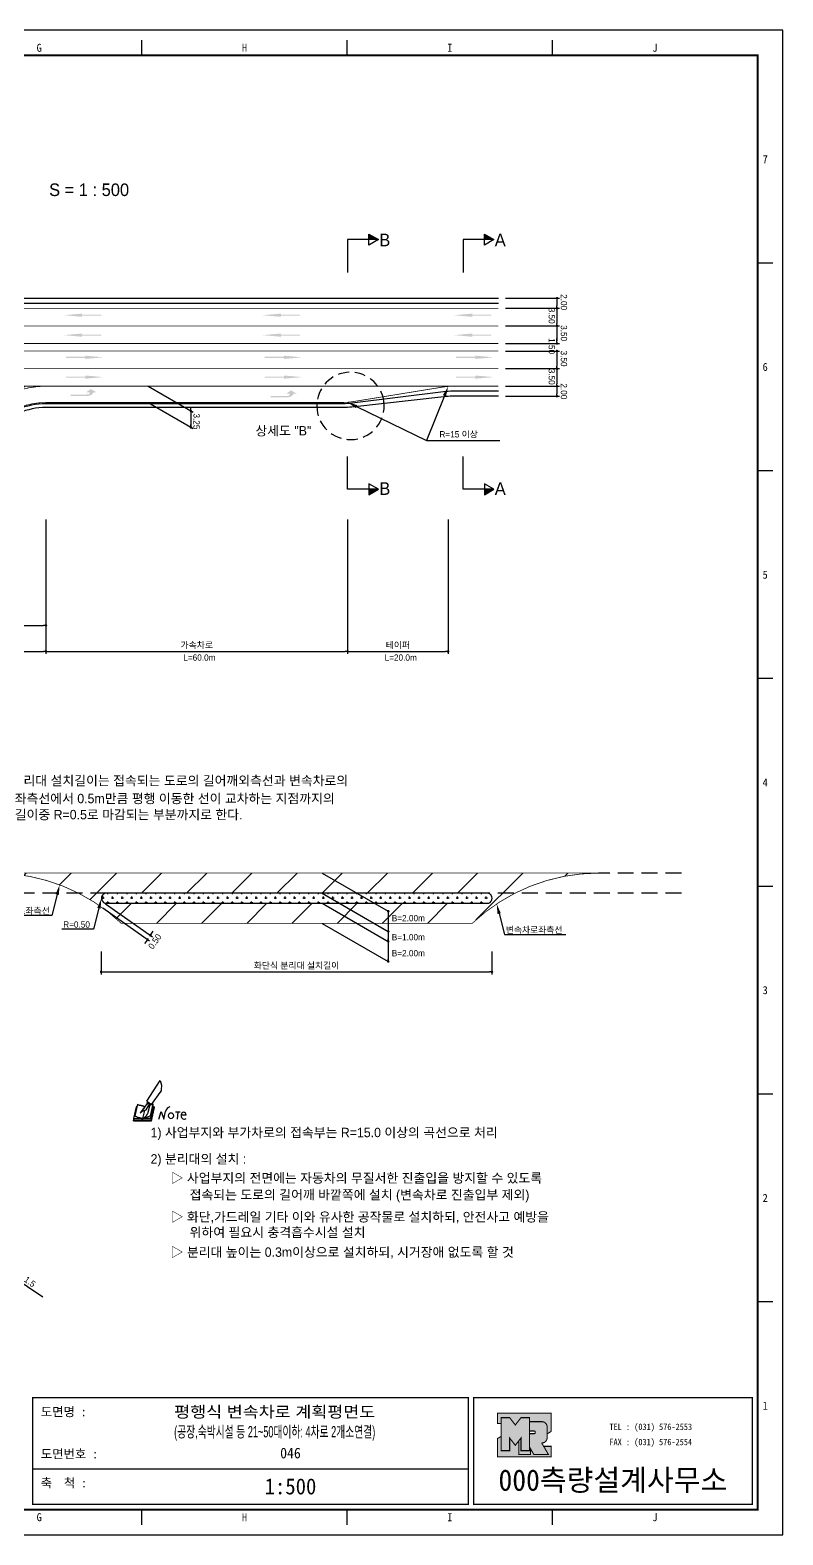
# Model space of a CAD drawing. Header units: millimetres. Extents: x 501 to 924, y 3 to 302.
# Drawn here: x 774.7 to 924.4, y 2.6 to 302 of the extents above; entities that cross this region are included whole.
import ezdxf
from ezdxf.enums import TextEntityAlignment as Align

# ---------------------------------------------------------------- set-up
doc = ezdxf.new("R2010")
doc.units = ezdxf.units.MM
doc.linetypes.add('HIDDEN', pattern=[9.525, 6.35, -3.175])
for name, color, linetype in [('CC-GSTR-0004', 4, 'Continuous'), ('CM-LANE-0030', 30, 'Continuous'), ('CZ-DIMT-0002', 7, 'Continuous'), ('CZ-LIN1-0007', 7, 'Continuous'), ('CZ-LIN2-0003', 3, 'Continuous'), ('CZ-LINE-0001', 7, 'Continuous'), ('CZ-TEXT-BOX0', 7, 'Continuous'), ('TITLE', 7, 'Continuous')]:
    doc.layers.add(name, color=color, linetype=linetype)
doc.styles.add('돋움', font='')
doc.styles.add('돋음체', font='')
doc.styles.get('돋움').set_extended_font_data('Dotum')
doc.styles.get('돋음체').set_extended_font_data('DotumChe')

# ---------------------------------------------------------------- blocks, each defined once
blk = doc.blocks.new('note')
for p, q in [((0.85, 3.5), (3.53, 7.57)), ((3.53, 7.57), (3.8, 6.64)), ((3.8, 6.64), (3.69, 5.72)), ((1, 3.1), (0.75, 2.77)), ((0.85, 3.5), (1.8, 2.79)), ((1, 3.4), (0.85, 3.21)), ((0.85, 3.21), (1.52, 2.71)), ((1.8, 2.79), (3.74, 5.46)), ((3.69, 5.72), (3.74, 5.46)), ((-1.24, 2.36), (-1.77, 0)), ((-1.77, 0), (1.77, 0)), ((-1.77, 0), (-1.77, -0.3)), ((-1.53, 0.52), (-1.55, 0.54)), ((-1.01, 2.9), (-1.53, 0.52)), ((-1.48, 0.48), (-1.53, 0.52)), ((-1.43, 0.44), (-1.48, 0.48)), ((-1.38, 0.41), (-1.43, 0.44)), ((-1.33, 0.4), (-1.38, 0.41)), ((-1.27, 0.37), (-1.33, 0.4)), ((-1.22, 0.35), (-1.27, 0.37)), ((-1.13, 2.36), (-1.24, 2.36)), ((-1.17, 0.33), (-1.22, 0.35)), ((-1.12, 0.32), (-1.17, 0.33)), ((-1.02, 0.25), (-1.12, 0.32)), ((-0.97, 0.22), (-1.02, 0.25)), ((-1, 2.9), (-1.01, 2.9)), ((-0.98, 2.85), (-1, 2.9)), ((-0.95, 2.8), (-0.98, 2.85)), ((-0.93, 0.21), (-0.97, 0.22)), ((-0.9, 2.75), (-0.95, 2.8)), ((-0.88, 0.19), (-0.93, 0.21)), ((-0.85, 2.72), (-0.9, 2.75)), ((-0.8, 0.18), (-0.88, 0.19)), ((-0.79, 2.69), (-0.85, 2.72)), ((-0.75, 0.17), (-0.8, 0.18)), ((-0.74, 2.68), (-0.79, 2.69)), ((-0.7, 0.16), (-0.75, 0.17)), ((-0.69, 2.65), (-0.74, 2.68)), ((-0.64, 0.15), (-0.7, 0.16)), ((-0.64, 2.65), (-0.69, 2.65)), ((-0.59, 2.63), (-0.64, 2.65)), ((-0.58, 0.14), (-0.64, 0.15)), ((-0.54, 2.62), (-0.59, 2.63)), ((-0.53, 0.13), (-0.58, 0.14)), ((-0.48, 2.61), (-0.54, 2.62)), ((-0.48, 0.12), (-0.53, 0.13)), ((-0.43, 2.61), (-0.48, 2.61)), ((-0.43, 0.11), (-0.48, 0.12)), ((0.75, 2.77), (-0.46, 1.16)), ((0.37, 2.24), (-0.46, 1.16)), ((-0.46, 1.16), (-0.08, 1.47)), ((-0.38, 2.59), (-0.43, 2.61)), ((-0.38, 0.08), (-0.43, 0.11)), ((-0.33, 2.59), (-0.38, 2.59)), ((-0.29, 0.06), (-0.38, 0.08)), ((-0.27, 2.58), (-0.33, 2.59)), ((-0.23, 0.05), (-0.29, 0.06)), ((-0.22, 2.57), (-0.27, 2.58)), ((-0.16, 0.04), (-0.23, 0.05)), ((-0.17, 2.56), (-0.22, 2.57)), ((-0.12, 2.55), (-0.17, 2.56)), ((-0.11, 0.03), (-0.16, 0.04)), ((-0.07, 2.53), (-0.12, 2.55)), ((-0.04, 0.02), (-0.11, 0.03)), ((-0.08, 1.47), (0.72, 1.75)), ((-0.01, 2.51), (-0.07, 2.53)), ((-0.05, -0.3), (-0.05, 0)), ((0, 0), (-0.04, 0.02)), ((0.04, 2.5), (-0.01, 2.51)), ((0.37, 1.63), (0, 0)), ((0, 0), (1.6, 0.53)), ((0, 0), (1.65, 0.18)), ((0, 0.01), (0.06, 0.04)), ((0, -0.3), (0, 0)), ((0.09, 2.48), (0.04, 2.5)), ((0.05, -0.3), (0.05, 0)), ((0.06, 0.04), (0.11, 0.07)), ((0.14, 2.48), (0.09, 2.48)), ((0.11, 0.07), (0.16, 0.09)), ((0.2, 2.47), (0.14, 2.48)), ((0.16, 0.09), (0.21, 0.12)), ((0.26, 2.43), (0.18, 2.46)), ((0.21, 0.12), (0.27, 0.14)), ((0.34, 2.4), (0.26, 2.43)), ((0.27, 0.14), (0.36, 0.19)), ((0.45, 2.37), (0.34, 2.4)), ((0.36, 0.19), (0.41, 0.22)), ((0.41, 0.22), (0.46, 0.27)), ((0.46, 0.27), (0.51, 0.3)), ((0.51, 0.3), (0.56, 0.34)), ((0.56, 0.34), (0.6, 0.4)), ((0.6, 0.4), (0.64, 0.45)), ((0.64, 0.45), (0.67, 0.51)), ((0.67, 0.51), (0.74, 0.58)), ((0.72, 1.75), (1.16, 2.53)), ((0.74, 0.58), (0.79, 0.63)), ((0.79, 0.63), (0.83, 0.68)), ((0.83, 0.68), (0.86, 0.73)), ((0.86, 0.73), (0.89, 0.79)), ((0.89, 0.84), (0.92, 0.89)), ((0.89, 0.79), (0.89, 0.84)), ((0.92, 0.89), (0.96, 0.95)), ((0.96, 0.95), (1.01, 0.97)), ((1.47, 2.74), (1.01, 0.97)), ((1.16, 2.53), (1.37, 2.82)), ((2.13, 2.84), (1.44, 2.63)), ((1.52, 2.71), (1.66, 2.9)), ((1.6, 0.53), (2.13, 2.84)), ((1.65, 0.18), (2.19, 2.48)), ((1.77, 0), (2.3, 2.36)), ((1.77, -0.3), (2.3, 2.07)), ((1.77, -0.38), (2.3, 1.99)), ((1.77, -0.44), (2.3, 1.93)), ((1.77, 0), (1.77, -0.3)), ((2.19, 2.48), (2.04, 2.47)), ((2.3, 2.36), (2.16, 2.36)), ((2.3, 2.36), (2.3, 2.07)), ((3.21, -0.08), (3.68, 1.4)), ((3.68, 1.4), (4.26, -0.14)), ((4.26, -0.14), (4.56, 1.44)), ((6.55, 1.34), (7.46, 1.34)), ((7.01, 1.34), (6.87, -0.11)), ((7.71, 0.77), (7.71, 0.55)), ((7.71, 0.77), (8.67, 0.77)), ((-1.77, -0.3), (1.77, -0.3)), ((-1.77, -0.43), (-1.77, -0.3)), ((-1.77, -0.37), (1.77, -0.37)), ((-1.77, -0.43), (1.77, -0.43))]:
    blk.add_line(p, q)
for centre, major_axis, start_param, end_param in [((0.4, 2.31), (0.0702, 0.0702), 3.283946, 6.425539), ((5.68, 1.23), (-0.806, 0.806), -0.591174, 0.597824), ((5.66, 0.58), (-0.378, 0.378), 3.926991, 10.210176), ((8.3, 0.49), (0.422, 0.422), 2.265602, 4.634911), ((8.19, 0.77), (-0.342, 0.342), 3.926991, 7.068583)]:
    blk.add_ellipse(centre, major_axis=major_axis, ratio=1, start_param=start_param, end_param=end_param)
blk = doc.blocks.new('_Dot')
at = {"color": 0, "linetype": 'ByBlock', "lineweight": -2}
blk.add_line((-0.5, 0), (-1, 0), dxfattribs=at)
at = {"color": 0, "linetype": 'ByBlock', "const_width": 0.5}
blk.add_lwpolyline([(-0.25, 0, 1), (0.25, 0, 1)], format="xyb", close=True, dxfattribs=at)

msp = doc.modelspace()

# ---------------------------------------------------------------- hatches: boundary and pattern name
at = {"layer": 'CM-LANE-0030'}
h = msp.add_hatch(dxfattribs=at)
h.set_pattern_fill('ANSI31', color=256, style=0)
h.set_pattern_definition([(45, (-977.9516, 15.16), (-2.245064, 2.245064), [])])
h.paths.add_polyline_path([(765.27, 226.14, -0.191871), (777.82, 231.14), (617.82, 231.14, -0.191871), (630.37, 226.14)])
h = msp.add_hatch(dxfattribs=at)
h.set_pattern_fill('ANSI31', color=256, scale=2, style=0)
h.set_pattern_definition([(45, (-512.1754, 590.378), (-4.490128, 4.490128), [])])
h.paths.add_polyline_path([(862.61, 124.27, -0.191871), (887.71, 134.27), (767.71, 134.27, -0.191871), (792.81, 124.27)])
h.paths.add_polyline_path([(789.53, 128.27, 0.002096), (789.28, 128.45, -0.732581), (789.85, 130.27), (865.58, 130.27, -0.732581), (866.15, 128.45, 0.002096), (865.9, 128.27)], flags=16)
at = {"layer": 'CZ-LIN1-0007'}
for points in [[(785.01, 245.58), (785.01, 245.37), (788.83, 245.37), (788.83, 245.15), (785.01, 245.15), (785.01, 244.94), (781.36, 245.26)], [(824.54, 245.58), (824.54, 245.37), (828.36, 245.37), (828.36, 245.15), (824.54, 245.15), (824.54, 244.94), (820.89, 245.26)], [(862.6, 245.58), (862.6, 245.37), (866.43, 245.37), (866.43, 245.15), (862.6, 245.15), (862.6, 244.94), (858.95, 245.26)], [(785.01, 241.62), (785.01, 241.41), (788.83, 241.41), (788.83, 241.2), (785.01, 241.2), (785.01, 240.98), (781.36, 241.3)], [(824.54, 241.62), (824.54, 241.41), (828.36, 241.41), (828.36, 241.2), (824.54, 241.2), (824.54, 240.98), (820.89, 241.3)], [(862.6, 241.62), (862.6, 241.41), (866.43, 241.41), (866.43, 241.2), (862.6, 241.2), (862.6, 240.98), (858.95, 241.3)], [(785.62, 237.21), (785.62, 236.99), (781.79, 236.99), (781.79, 236.78), (785.62, 236.78), (785.62, 236.56), (789.27, 236.88)], [(825.15, 237.21), (825.15, 236.99), (821.32, 236.99), (821.32, 236.78), (825.15, 236.78), (825.15, 236.56), (828.8, 236.88)], [(863.21, 237.21), (863.21, 236.99), (859.39, 236.99), (859.39, 236.78), (863.21, 236.78), (863.21, 236.56), (866.86, 236.88)], [(785.62, 233.27), (785.62, 233.06), (781.79, 233.06), (781.79, 232.84), (785.62, 232.84), (785.62, 232.63), (789.27, 232.95)], [(786.26, 229.22, 0.267976), (787.29, 229.91), (787.92, 229.91), (786.75, 230.56), (785.81, 229.92), (786.5, 229.91, -0.504994), (786.19, 229.49), (782.73, 229.47), (782.73, 229.2)], [(825.15, 233.27), (825.15, 233.06), (821.32, 233.06), (821.32, 232.84), (825.15, 232.84), (825.15, 232.63), (828.8, 232.95)], [(863.21, 233.27), (863.21, 233.06), (859.39, 233.06), (859.39, 232.84), (863.21, 232.84), (863.21, 232.63), (866.86, 232.95)], [(826.08, 228.95, 0.267976), (827.11, 229.64), (827.74, 229.64), (826.57, 230.3), (825.62, 229.65), (826.31, 229.64, -0.504994), (826.01, 229.22), (822.54, 229.2), (822.54, 228.93)]]:
    msp.add_hatch(color=256, dxfattribs=at).paths.add_polyline_path(points)
at = {"layer": 'CZ-LIN2-0003'}
h = msp.add_hatch(dxfattribs=at)
h.set_pattern_fill('CROSS', color=256, scale=0.15, style=0)
h.set_pattern_definition([(0, (-512.1754, 590.3778), (0.9525, 0.9525), [0.47625, -1.42875]), (90, (-511.9373, 590.1396), (-0.9525, 0.9525), [0.47625, -1.42875])])
h.paths.add_polyline_path([(789.85, 130.27, 0.732581), (789.28, 128.45, -0.002096), (789.53, 128.27), (865.9, 128.27, -0.002096), (866.15, 128.45, 0.732581), (865.58, 130.27)])
at = {"layer": 'CZ-LINE-0001'}
for points in [[(842.06, 261.41), (842.06, 260.31), (843.97, 260.31)], [(865.02, 261.41), (865.02, 260.31), (866.93, 260.31)], [(843.97, 210.64), (842.06, 210.64), (842.06, 209.54)], [(866.93, 210.64), (865.02, 210.64), (865.02, 209.54)]]:
    msp.add_hatch(color=256, dxfattribs=at).paths.add_polyline_path(points)
at = {"layer": 'TITLE', "ltscale": 150}
h = msp.add_hatch(color=8, dxfattribs=at)
edge = h.paths.add_edge_path()
edge.add_line((878.32, 26.84), (867.65, 26.84))
edge.add_line((867.65, 26.84), (867.65, 24.76))
edge.add_line((867.65, 24.76), (868.36, 24.76))
edge.add_line((868.36, 24.76), (868.36, 25.93))
edge.add_line((868.36, 25.93), (870.05, 25.93))
edge.add_line((870.05, 25.93), (871.18, 24.48))
edge.add_line((871.18, 24.48), (872.31, 25.93))
edge.add_line((872.31, 25.93), (874, 25.93))
edge.add_line((874, 25.93), (874, 25.14))
edge.add_line((874, 25.14), (876.44, 25.14))
edge.add_arc((876.44, 24.07), 1.07, 0, 90, ccw=False)
edge.add_line((877.51, 24.07), (877.51, 22.7))
edge.add_line((877.51, 22.7), (878.32, 23.21))
edge.add_line((878.32, 23.21), (878.32, 26.84))
h.paths.add_polyline_path([(871.87, 21.32), (871.18, 20.43), (870.05, 21.89), (870.05, 19.37), (868.36, 19.37), (868.36, 22.22), (867.65, 21.78), (867.65, 18.15), (878.32, 18.15), (878.32, 20.23), (876.82, 20.23), (877.78, 18.58), (874.88, 18.58), (874.18, 19.79), (874.18, 18.58), (871.87, 18.58)])
msp.add_hatch(color=5, dxfattribs=at).paths.add_polyline_path([(874, 25.93), (872.31, 25.93), (871.18, 24.48), (870.05, 25.93), (868.36, 25.93), (868.36, 19.37), (870.05, 19.37), (870.05, 21.89), (871.18, 20.43), (872.31, 21.89), (872.31, 19.37), (874, 19.37)])
h = msp.add_hatch(color=161, dxfattribs=at)
edge = h.paths.add_edge_path()
edge.add_arc((876.44, 24.07), 1.07, 360, 450)
edge.add_line((876.44, 25.14), (874, 25.14))
edge.add_line((874, 25.14), (874, 23.28))
edge.add_line((874, 23.28), (875, 23.28))
edge.add_arc((875, 23.17), 0.113, 0, 90, ccw=False)
edge.add_line((875.11, 23.17), (875.11, 22.86))
edge.add_arc((875, 22.86), 0.113, 270, 360, ccw=False)
edge.add_line((875, 22.75), (874, 22.75))
edge.add_line((874, 22.75), (874, 19.37))
edge.add_line((874, 19.37), (872.31, 19.37))
edge.add_line((872.31, 19.37), (872.31, 21.89))
edge.add_line((872.31, 21.89), (871.87, 21.32))
edge.add_line((871.87, 21.32), (871.87, 18.58))
edge.add_line((871.87, 18.58), (874.18, 18.58))
edge.add_line((874.18, 18.58), (874.18, 19.79))
edge.add_line((874.18, 19.79), (874.88, 18.58))
edge.add_line((874.88, 18.58), (877.78, 18.58))
edge.add_line((877.78, 18.58), (876.44, 20.89))
edge.add_arc((876.44, 21.96), 1.07, 270, 360)
edge.add_line((877.51, 21.96), (877.51, 24.07))

# ---------------------------------------------------------------- linework, layer by layer
at = {"color": 0, "linetype": 'ByBlock', "lineweight": -2}
for p, q in [((879.47, 248.39), (879.47, 248.14)), ((879.47, 246.89), (879.47, 247.14)), ((879.47, 246.39), (879.47, 246.14)), ((879.47, 243.39), (879.47, 243.64)), ((879.47, 242.89), (879.47, 242.64)), ((879.47, 239.89), (879.47, 240.14)), ((879.47, 239.89), (879.47, 240.14)), ((879.47, 237.89), (879.47, 237.64)), ((879.47, 237.89), (879.47, 237.64)), ((879.47, 234.89), (879.47, 235.14)), ((879.47, 234.39), (879.47, 234.14)), ((879.47, 231.39), (879.47, 231.64)), ((879.47, 230.89), (879.47, 230.64)), ((879.47, 229.39), (879.47, 229.64)), ((806.62, 226.49), (806.62, 226.74)), ((806.62, 225.99), (806.62, 225.74)), ((806.62, 223.24), (806.62, 223.49)), ((845.91, 126.42), (845.91, 126.17)), ((797.88, 120.88), (797.73, 120.68)), ((798.74, 122.11), (798.88, 122.31)), ((845.91, 122.42), (845.91, 122.17)), ((845.91, 120.92), (845.91, 121.17)), ((845.91, 116.92), (845.91, 117.17))]:
    msp.add_line(p, q, dxfattribs=at)
at = {"color": 0, "linetype": 'ByBlock', "const_width": 0.25}
for points in [[(879.47, 248.52, 1), (879.47, 248.77, 1)], [(879.47, 246.52, 1), (879.47, 246.77, 1)], [(879.47, 246.77, 1), (879.47, 246.52, 1)], [(879.47, 243.02, 1), (879.47, 243.27, 1)], [(879.47, 243.27, 1), (879.47, 243.02, 1)], [(879.47, 239.77, 1), (879.47, 239.52, 1)], [(879.47, 239.77, 1), (879.47, 239.52, 1)], [(879.47, 238.02, 1), (879.47, 238.27, 1)], [(879.47, 238.02, 1), (879.47, 238.27, 1)], [(879.47, 234.52, 1), (879.47, 234.77, 1)], [(879.47, 234.77, 1), (879.47, 234.52, 1)], [(879.47, 231.27, 1), (879.47, 231.02, 1)], [(879.47, 231.02, 1), (879.47, 231.27, 1)], [(879.47, 229.27, 1), (879.47, 229.02, 1)], [(806.62, 226.36, 1), (806.62, 226.11, 1)], [(806.62, 226.11, 1), (806.62, 226.36, 1)], [(806.62, 223.11, 1), (806.62, 222.86, 1)], [(845.91, 126.55, 1), (845.91, 126.8, 1)], [(845.91, 122.55, 1), (845.91, 122.8, 1)], [(797.95, 120.98, 1), (798.09, 121.19, 1)], [(798.67, 122.01, 1), (798.52, 121.8, 1)], [(845.91, 120.8, 1), (845.91, 120.55, 1)], [(845.91, 116.8, 1), (845.91, 116.55, 1)]]:
    msp.add_lwpolyline(points, format="xyb", close=True, dxfattribs=at)
at = {"layer": 'CC-GSTR-0004'}
for p, q in [((567.82, 248.64), (867.82, 248.64)), ((567.82, 247.64), (867.82, 247.64))]:
    msp.add_line(p, q, dxfattribs=at)
for points in [[(867.82, 230.14), (858.76, 230.14, 0.031099), (856.9, 230.03), (856.9, 230.03), (838.75, 227.76), (838.75, 227.76, -0.031099), (836.89, 227.64), (777.82, 227.64, 0.414214), (763.07, 212.89)], [(867.82, 229.14), (858.67, 229.14), (858.67, 229.14, 0.028015), (856.99, 229.05), (856.99, 229.05), (838.66, 226.99, -0.028015), (836.98, 226.89), (836.98, 226.89), (777.82, 226.89, 0.414214), (763.82, 212.89)]]:
    msp.add_lwpolyline(points, format="xyb", dxfattribs=at)
at = {"layer": 'CM-LANE-0030', "const_width": 0.15}
for points in [[(567.82, 239.64), (867.82, 239.64)], [(567.82, 238.14), (867.82, 238.14)]]:
    msp.add_lwpolyline(points, dxfattribs=at)
for points in [[(630.37, 226.14, 0.191871), (617.82, 231.14), (777.82, 231.14, 0.191871), (765.27, 226.14)], [(767.71, 134.27), (887.71, 134.27, 0.191871), (862.61, 124.27), (792.81, 124.27, 0.191871)]]:
    msp.add_lwpolyline(points, format="xyb", close=True, dxfattribs=at)
at = {"layer": 'CZ-LIN1-0007', "const_width": 0.15}
for points in [[(567.82, 246.64), (867.82, 246.64)], [(777.82, 231.14), (818.43, 231.14)]]:
    msp.add_lwpolyline(points, dxfattribs=at)
at = {"layer": 'CZ-LIN1-0007', "linetype": 'HIDDEN', "const_width": 0.15}
for points in [[(567.82, 243.14), (867.82, 243.14)], [(567.82, 234.64), (867.82, 234.64)], [(859.04, 231.14), (818.43, 231.14)]]:
    msp.add_lwpolyline(points, dxfattribs=at)
at = {"layer": 'CZ-LIN1-0007', "const_width": 0.15}
msp.add_lwpolyline([(867.82, 231.14), (859.04, 231.14, 0.040295), (856.63, 230.95), (856.63, 230.95), (839.02, 228.09), (839.02, 228.09, -0.040295), (836.61, 227.89), (836.61, 227.89), (777.82, 227.89, 0.414214), (762.82, 212.89)], format="xyb", dxfattribs=at)
at = {"layer": 'CZ-LIN2-0003'}
msp.add_line((764.98, 58.13), (777.18, 49.99), dxfattribs=at)
msp.add_lwpolyline([(865.9, 128.27, -0.002096), (866.15, 128.45, 0.732581), (865.58, 130.27), (789.85, 130.27, 0.732581), (789.28, 128.45, -0.002096), (789.53, 128.27)], format="xyb", close=True, dxfattribs=at)
at = {"layer": 'CZ-LINE-0001'}
for p, q in [((842.06, 259.21), (842.06, 261.41)), ((842.06, 261.41), (843.97, 260.31)), ((865.02, 259.21), (865.02, 261.41)), ((865.02, 261.41), (866.93, 260.31)), ((843.97, 260.31), (837.82, 260.31)), ((837.82, 260.31), (837.82, 253.77)), ((843.97, 260.31), (842.06, 259.21)), ((866.93, 260.31), (860.78, 260.31)), ((860.78, 260.31), (860.78, 253.77)), ((866.93, 260.31), (865.02, 259.21)), ((869.25, 248.64), (879.97, 248.64)), ((869.25, 246.64), (879.97, 246.64)), ((869.25, 246.64), (879.97, 246.64)), ((879.47, 248.14), (879.47, 247.14)), ((879.47, 246.14), (879.47, 243.64)), ((869.25, 243.14), (879.97, 243.14)), ((869.25, 243.14), (879.97, 243.14)), ((879.47, 242.64), (879.47, 240.14)), ((869.25, 239.64), (879.97, 239.64)), ((869.25, 239.64), (879.97, 239.64)), ((879.47, 240.14), (879.47, 240.64)), ((869.25, 238.14), (879.97, 238.14)), ((869.25, 238.14), (879.97, 238.14)), ((879.47, 237.64), (879.47, 237.14)), ((879.47, 237.64), (879.47, 235.14)), ((869.25, 234.64), (879.97, 234.64)), ((869.25, 234.64), (879.97, 234.64)), ((879.47, 234.14), (879.47, 231.64)), ((798.13, 231.14), (807.12, 225.95)), ((869.25, 231.14), (879.97, 231.14)), ((869.25, 231.14), (879.97, 231.14)), ((879.47, 230.64), (879.47, 229.64)), ((798.13, 227.89), (807.12, 222.7)), ((869.25, 229.14), (879.97, 229.14)), ((806.62, 225.74), (806.62, 222.73)), ((853.49, 220.32), (868.12, 220.32)), ((837.82, 210.64), (837.82, 217.18)), ((860.78, 210.64), (860.78, 217.18)), ((843.97, 210.64), (837.82, 210.64)), ((843.97, 210.64), (842.06, 211.74)), ((842.06, 211.74), (842.06, 209.54)), ((842.06, 209.54), (843.97, 210.64)), ((866.93, 210.64), (860.78, 210.64)), ((866.93, 210.64), (865.02, 211.74)), ((865.02, 211.74), (865.02, 209.54)), ((865.02, 209.54), (866.93, 210.64)), ((777.82, 204.65), (777.82, 177.87)), ((837.82, 204.65), (837.82, 177.87)), ((837.82, 204.65), (837.82, 177.87)), ((857.82, 204.65), (857.82, 177.87)), ((777.82, 186.93), (777.82, 177.87)), ((777.82, 186.93), (777.82, 183.05)), ((763.32, 183.55), (777.32, 183.55)), ((718.32, 178.37), (777.32, 178.37)), ((778.32, 178.37), (837.32, 178.37)), ((838.32, 178.37), (857.32, 178.37)), ((832.75, 134.27), (845.91, 126.67)), ((832.75, 130.27), (845.91, 122.67)), ((789.11, 127.35), (798.43, 120.8)), ((789.68, 128.17), (799, 121.62)), ((832.75, 128.27), (845.91, 120.67)), ((845.91, 126.67), (845.91, 116.67)), ((832.75, 124.27), (845.91, 116.67)), ((797.73, 120.68), (797.45, 120.27)), ((798.88, 122.31), (799.17, 122.72)), ((788.79, 118.65), (788.79, 114.11)), ((866.53, 118.65), (866.53, 114.11)), ((789.29, 114.61), (866.03, 114.61))]:
    msp.add_line(p, q, dxfattribs=at)
at = {"layer": 'CZ-LINE-0001', "linetype": 'HIDDEN', "ltscale": 0.35}
msp.add_line((845.04, 228.01), (845.04, 228.01), dxfattribs=at)
at = {"layer": 'CZ-LINE-0001', "linetype": 'HIDDEN', "ltscale": 0.5}
for p, q in [((904.24, 134.27), (887.71, 134.27)), ((789.85, 130.27), (751.19, 130.27)), ((904.24, 130.27), (865.58, 130.27))]:
    msp.add_line(p, q, dxfattribs=at)
at = {"layer": 'CZ-LINE-0001'}
for points in [[(857.08, 229.24), (853.49, 220.32)], [(839.62, 227.07), (853.49, 220.32)], [(780.05, 130.01), (779, 125.83), (766.77, 125.83)], [(788.36, 127.29), (787.31, 123.11), (780.97, 123.11)]]:
    msp.add_lwpolyline(points, dxfattribs=at)
at = {"layer": 'CZ-LINE-0001', "extrusion": (0, 0, -1)}
msp.add_lwpolyline([(-867.96, 126.21), (-869.01, 122.03), (-881.24, 122.03)], dxfattribs=at)
at = {"layer": 'CZ-LINE-0001', "linetype": 'HIDDEN', "ltscale": 0.35}
msp.add_arc((838.39, 227.22), 6.7, 6.7667, 6.749, dxfattribs=at)
at = {"layer": 'CZ-LINE-0001'}
for points in [[(856.77, 229.36), (857.83, 231.09), (857.39, 229.11)], [(839.47, 226.77), (837.82, 227.94), (839.76, 227.37)], [(779.73, 130.09), (780.54, 131.95), (780.38, 129.93)], [(788.04, 127.37), (788.85, 129.23), (788.68, 127.21)]]:
    msp.add_solid(points, dxfattribs=at)
at = {"layer": 'CZ-LINE-0001', "extrusion": (0, 0, -1)}
msp.add_solid([(-868.29, 126.29), (-867.48, 128.15), (-867.64, 126.12)], dxfattribs=at)
at = {"layer": 'TITLE', "color": 7, "linetype": 'Continuous'}
for p, q in [((796.9, 296.94), (796.9, 299.97)), ((837.72, 296.94), (837.72, 299.97)), ((878.55, 296.94), (878.55, 299.97)), ((922.39, 255.62), (919.37, 255.62)), ((922.39, 214.29), (919.37, 214.29)), ((922.39, 172.96), (919.37, 172.96)), ((922.39, 131.63), (919.37, 131.63)), ((922.39, 90.3), (919.37, 90.3)), ((922.39, 48.97), (919.37, 48.97)), ((796.9, 4.62), (796.9, 7.64)), ((837.72, 4.62), (837.72, 7.64)), ((878.55, 4.62), (878.55, 7.64))]:
    msp.add_line(p, q, dxfattribs=at)
at = {"layer": 'TITLE', "ltscale": 150}
msp.add_line((775.2, 15.78), (861.81, 15.78), dxfattribs=at)
at = {"layer": 'TITLE'}
msp.add_line((919.48, 7.64), (510.62, 7.64), dxfattribs=at)
msp.add_lwpolyline([(501.04, 2.61), (924.4, 2.61), (924.4, 301.98), (501.04, 301.98)], close=True, dxfattribs=at)
at = {"layer": 'TITLE', "linetype": 'Continuous', "const_width": 0.403}
msp.add_lwpolyline([(511.12, 7.64), (511.12, 296.94), (919.37, 296.94), (919.37, 7.64)], close=True, dxfattribs=at)
at = {"layer": 'TITLE', "ltscale": 150}
for points, const_width in [([(775.2, 29.93), (861.81, 29.93), (861.81, 8.7), (775.2, 8.7)], 0.265), ([(918.31, 29.93), (918.31, 8.7), (862.87, 8.7), (862.87, 29.93), (918.31, 29.93)], 0.265), ([(874, 25.93), (872.31, 25.93), (871.18, 24.48), (870.05, 25.93), (868.36, 25.93), (868.36, 19.37), (870.05, 19.37), (870.05, 21.89), (871.18, 20.43), (872.31, 21.89), (872.31, 19.37), (874, 19.37)], 0.212), ([(871.87, 21.32), (871.18, 20.43), (870.05, 21.89), (870.05, 19.37), (868.36, 19.37), (868.36, 22.22), (867.65, 21.78), (867.65, 18.15), (878.32, 18.15), (878.32, 20.23), (876.82, 20.23), (877.78, 18.58), (874.88, 18.58), (874.18, 19.79), (874.18, 18.58), (871.87, 18.58)], 0.212)]:
    msp.add_lwpolyline(points, close=True, dxfattribs=dict(at, const_width=const_width))
at = {"layer": 'TITLE', "ltscale": 150, "const_width": 0.212}
for points in [[(878.32, 26.84), (867.65, 26.84), (867.65, 24.76), (868.36, 24.76), (868.36, 25.93), (870.05, 25.93), (871.18, 24.48), (872.31, 25.93), (874, 25.93), (874, 25.14), (876.44, 25.14, -0.414214), (877.51, 24.07), (877.51, 22.7), (878.32, 23.21)], [(877.51, 24.07, 0.414214), (876.44, 25.14), (874, 25.14), (874, 23.28), (875, 23.28, -0.414214), (875.11, 23.17), (875.11, 22.86, -0.414214), (875, 22.75), (874, 22.75), (874, 19.37), (872.31, 19.37), (872.31, 21.89), (871.87, 21.32), (871.87, 18.58), (874.18, 18.58), (874.18, 19.79), (874.88, 18.58), (877.78, 18.58), (876.44, 20.89, 0.414214), (877.51, 21.96)]]:
    msp.add_lwpolyline(points, format="xyb", close=True, dxfattribs=at)

# ---------------------------------------------------------------- block references
at = {"layer": 'CZ-LINE-0001', "xscale": 0.5, "yscale": 0.5, "zscale": 0.5}
for p in [(777.82, 183.55), (777.82, 178.37), (837.82, 178.37), (857.82, 178.37), (866.53, 114.61)]:
    msp.add_blockref('_Dot', p, dxfattribs=at)
at = {"layer": 'CZ-LINE-0001', "xscale": 0.5, "yscale": 0.5, "zscale": 0.5, "rotation": 180}
for p in [(777.82, 178.37), (837.82, 178.37), (788.79, 114.61)]:
    msp.add_blockref('_Dot', p, dxfattribs=at)
at = {"layer": 'CZ-TEXT-BOX0'}
msp.add_blockref('note', (797.03, 85.43), dxfattribs=at)

# ---------------------------------------------------------------- texts
at = {"layer": 'CZ-DIMT-0002', "style": '돋움'}
for s, height, p in [('B', 2.5, (845.22, 260.23)), ('A', 2.5, (868.18, 260.23)), ('상세도 "B"', 1.875, (825.05, 222.27)), ('R=15 이상', 1.25, (859.91, 221.57)), ('B', 2.5, (845.22, 210.77)), ('A', 2.5, (868.18, 210.77)), ('L=60.0m', 1.25, (808.34, 177.15)), ('L=20.0m', 1.25, (848.38, 177.15))]:
    msp.add_text(s, height=height, dxfattribs=at).set_placement(p, align=Align.MIDDLE_CENTER)
for s, p in [('2.00', (880.23, 249.45)), ('3.50', (877.8, 246.76)), ('3.50', (880.23, 243.29)), ('1.50', (877.8, 240.71)), ('3.50', (880.23, 238.23)), ('3.50', (877.8, 234.62)), ('2.00', (880.23, 231.7))]:
    msp.add_text(s, height=1.25, rotation=270, dxfattribs=at).set_placement(p)
for s, p in [('○ 분리대 설치길이는 접속되는 도로의 길어깨외측선과 변속차로의', (767.76, 152.67)), ('좌측선에서 0.5m만큼 평행 이동한 선이 교차하는 지점까지의', (771.61, 149.11)), ('길이중 R=0.5로 마감되는 부분까지로 한다.', (771.61, 145.91)), ('1) 사업부지와 부가차로의 접속부는 R=15.0 이상의 곡선으로 처리', (798.63, 82.67)), ('2) 분리대의 설치 :', (798.63, 77.41)), ('▷ 사업부지의 전면에는 자동차의 무질서한 진출입을 방지할 수 있도록', (802.62, 73.61)), ('접속되는 도로의 길어깨 바깥쪽에 설치 (변속차로 진출입부 제외)', (806.4, 70.28)), ('▷ 화단,가드레일 기타 이와 유사한 공작물로 설치하되, 안전사고 예방을', (802.62, 65.88)), ('위하여 필요시 충격흡수시설 설치', (806.4, 62.81)), ('▷ 분리대 높이는 0.3m이상으로 설치하되, 시거장애 없도록 할 것', (802.62, 58.87))]:
    msp.add_text(s, height=1.875, dxfattribs=at).set_placement(p, align=Align.MIDDLE_LEFT)
for s, p in [('변속차로좌측선', (767.31, 126.14)), ('B=2.00m', (846.61, 124.69)), ('R=0.50', (781.25, 123.42)), ('변속차로좌측선', (869.29, 122.34)), ('B=1.00m', (846.61, 120.9)), ('B=2.00m', (846.61, 117.71))]:
    msp.add_text(s, height=1.25, dxfattribs=at).set_placement(p)
msp.add_text('1 : 1.5', height=1.25, rotation=323.8881, dxfattribs=at).set_placement((773.7, 53.64), align=Align.MIDDLE_CENTER)
at = {"layer": 'CZ-DIMT-0002', "char_height": 1.25, "attachment_point": 5, "style": '돋움'}
for s, insert, rotation in [('3.25', (807.78, 224.13), 270), ('\\A1;0.50', (799.48, 120.67), 54.9032)]:
    msp.add_mtext(s, dxfattribs=dict(at, insert=insert, rotation=rotation))
at = {"layer": 'CZ-LINE-0001', "char_height": 1.25, "attachment_point": 5, "style": '돋움'}
for s, insert in [('\\A1;가속차로', (807.82, 179.57)), ('\\A1;테이퍼', (847.82, 179.57)), ('\\A1;화단식 분리대 설치길이', (827.66, 115.81))]:
    msp.add_mtext(s, dxfattribs=dict(at, insert=insert))
at = {"layer": 'TITLE', "color": 3, "linetype": 'Continuous', "style": '돋음체'}
for s, p in [('G', (776.48, 298.46)), ('H', (817.31, 298.46)), ('I', (858.13, 298.46)), ('J', (898.96, 298.46)), ('7', (920.88, 276.29)), ('6', (920.88, 234.96)), ('5', (920.88, 193.63)), ('4', (920.88, 152.3)), ('3', (920.88, 110.97)), ('2', (920.88, 69.64)), ('1', (920.88, 28.31)), ('G', (776.48, 6.13)), ('H', (817.31, 6.13)), ('I', (858.13, 6.13)), ('J', (898.96, 6.13))]:
    msp.add_text(s, height=1.59, dxfattribs=at).set_placement(p, align=Align.MIDDLE)
at = {"layer": 'TITLE', "style": '돋움'}
msp.add_text('S = 1 : 500', height=2.5, dxfattribs=at).set_placement((778.45, 270.22), align=Align.MIDDLE_LEFT)
at = {"layer": 'TITLE', "style": '돋음체'}
for s, p in [('도면명 :', (776.79, 26.21)), ('도면번호 :', (776.79, 17.82)), ('축  척 :', (776.79, 12.06))]:
    msp.add_text(s, height=1.804, dxfattribs=at).set_placement(p)
at = {"layer": 'TITLE', "style": '돋움'}
for s, width, p, p2 in [('평행식 변속차로 계획평면도', 1.010039, (803.32, 25.96), (843.32, 25.96)), ('(공장,숙박시설 등 21~50대이하: 4차로 2개소연결)', 0.554146, (803.32, 22.01), (843.32, 22.01))]:
    msp.add_text(s, height=2.25, dxfattribs=dict(at, width=width)).set_placement(p, p2, align=Align.FIT)
at = {"layer": 'TITLE', "color": 180, "style": '돋음체'}
for s, p in [('TEL : (031) 576-2553', (889.89, 23.48)), ('FAX : (031) 576-2554', (889.89, 20.46))]:
    msp.add_text(s, height=1.2733, dxfattribs=at).set_placement(p)
at = {"layer": 'TITLE', "linetype": 'Continuous', "style": '돋음체'}
for s, height, p in [('046', 2.122, (826.46, 18.88)), ('1:500', 3.183, (826.46, 12.24))]:
    msp.add_text(s, height=height, dxfattribs=at).set_placement(p, align=Align.MIDDLE)
at = {"layer": 'TITLE', "color": 180, "style": '돋음체'}
msp.add_text('000측량설계사무소', height=4.244, dxfattribs=at).set_placement((890.59, 11.39), align=Align.CENTER)

doc.saveas('drawing.dxf')
